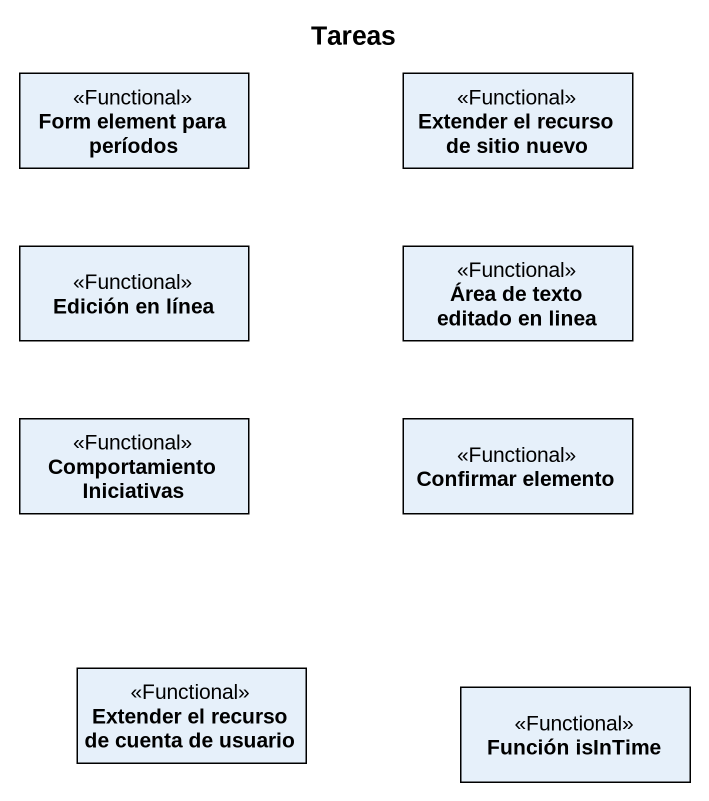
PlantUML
@startuml
title Tareas
hide circle
hide empty members
class "Form element para períodos" as Form_element_para_períodos <<Functional>>
class "Extender el recurso de sitio nuevo" as Extender_el_recurso_de <<Functional>>
class "Edición en línea" as Edición_en_línea <<Functional>>
class "Área de texto editado en linea" as Área_de_texto_editado_en <<Functional>>
class "Comportamiento Iniciativas" as Comportamiento_Iniciativas <<Functional>>
class "Confirmar elemento" as Confirmar_elemento <<Functional>>
class "Extender el recurso de cuenta de usuario" as Extender_el_recurso_de_2 <<Functional>>
class "Función isInTime" as Función_isInTime <<Functional>>
@enduml
